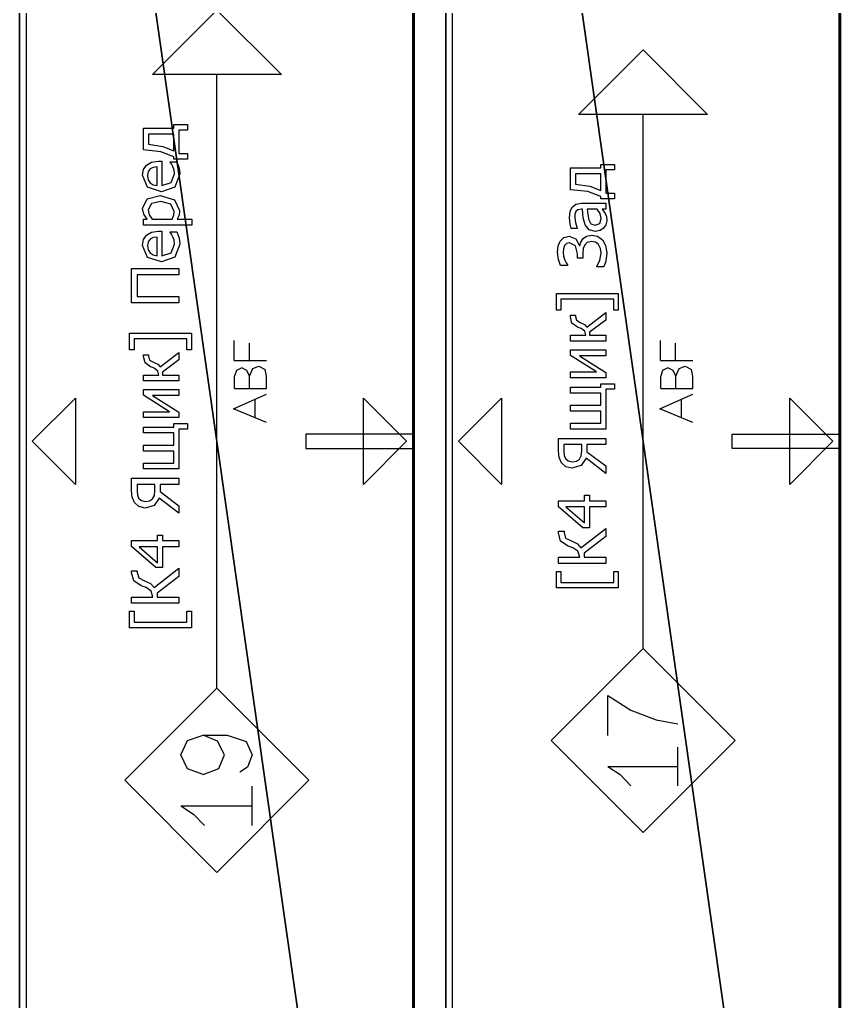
# Model space of a CAD drawing. Header units: millimetres. Extents: x -70178 to 17, y -3145 to 2055.
# Drawn here: x -7910 to -7652, y 260.4 to 569.1 of the extents above; entities that cross this region are included whole.
import ezdxf

# ---------------------------------------------------------------- set-up
doc = ezdxf.new("R2010")
doc.units = ezdxf.units.MM
doc.header["$LTSCALE"] = 25.4
doc.layers.get('0').update_dxf_attribs({"true_color": 0xffffff})
for name, color, linetype, true_color in [('ABF_cuttingLines', 34, 'Continuous', 0xaa4400), ('ABF_edgeBanding', 32, 'Continuous', 0xcc6600), ('ABF_Label', 253, 'Continuous', 0x9999cc), ('Dside4.5', 190, 'Continuous', 0x9900ff)]:
    doc.layers.add(name, color=color, linetype=linetype, true_color=true_color)

# ---------------------------------------------------------------- blocks, each defined once
blk = doc.blocks.new('Group130#1')
at = {"layer": 'Dside4.5', "color": 0, "extrusion": (0, 0, -1)}
blk.add_circle((0, 8), 2.25, dxfattribs=at)
blk = doc.blocks.new('Group131#1')
at = {"layer": 'Dside4.5', "color": 0}
blk.add_polyline3d([(-2.25, 0, 0), (-2.25, 0, 34), (2.25, 0, 34), (2.25, 0, 0), (-2.25, 0, 0)], close=True, dxfattribs=at)
blk = doc.blocks.new('Group1173#1')
at = {"layer": 'ABF_Label', "color": 0}
for p, q in [((-40.45, 6.86), (-40.45, 23.92)), ((-40.45, 23.92), (-35.89, 23.92)), ((-35.89, 22.67), (-38.91, 22.67)), ((-38.91, 22.67), (-38.91, 8.11)), ((-35.89, 23.92), (-35.89, 22.67)), ((-33.71, 10.29), (-33.71, 23.33)), ((-33.71, 23.33), (-31.98, 23.33)), ((-31.98, 23.33), (-31.98, 17.46)), ((-28.89, 20.71), (-27.55, 22.77)), ((-27.55, 22.77), (-25.29, 23.33)), ((-25.19, 21.78), (-26.69, 21.37)), ((-25.29, 23.33), (-24.75, 23.33)), ((-24.75, 21.78), (-25.19, 21.78)), ((-24.75, 23.33), (-24.75, 21.78)), ((-23.88, 16.62), (-18.04, 23.33)), ((-18.04, 23.33), (-16.43, 23.33)), ((-16.43, 23.33), (-16.43, 16.18)), ((-7.03, 21.34), (-5.93, 22.54)), ((-5.93, 22.54), (-4.48, 23.16)), ((-3.93, 21.75), (-4.76, 21.4)), ((-4.48, 23.16), (-2.64, 23.33)), ((-2.72, 21.84), (-3.93, 21.75)), ((-0.92, 21.84), (-2.72, 21.84)), ((-2.64, 23.33), (0.81, 23.33)), ((-0.92, 16.92), (-0.92, 21.84)), ((0.81, 23.33), (0.81, 10.29)), ((36.21, 22.67), (36.21, 23.92)), ((36.21, 23.92), (40.76, 23.92)), ((39.23, 22.67), (36.21, 22.67)), ((39.23, 8.11), (39.23, 22.67)), ((40.76, 23.92), (40.76, 6.86)), ((48.52, 22.82), (50.14, 23.33)), ((48.52, 20.9), (48.52, 22.82)), ((51.02, 21.93), (49.99, 21.62)), ((50.14, 23.33), (52.17, 23.57)), ((52.12, 22.05), (51.02, 21.93)), ((53.11, 21.97), (52.12, 22.05)), ((52.17, 23.57), (53.9, 23.4)), ((53.97, 21.65), (53.11, 21.97)), ((53.9, 23.4), (55.23, 22.84)), ((55.23, 22.84), (56.22, 21.83)), ((56.22, 21.83), (56.55, 20.44)), ((-30.35, 17.97), (-29.38, 19.36)), ((-29.38, 19.36), (-29.09, 20.11)), ((-29.09, 20.11), (-28.89, 20.71)), ((-27.48, 19.79), (-28.28, 18.1)), ((-26.69, 21.37), (-27.48, 19.79)), ((-18.11, 21.27), (-22.51, 16.18)), ((-18.11, 16.18), (-18.11, 21.27)), ((-7.44, 19.62), (-7.03, 21.34)), ((-6.72, 17.12), (-7.44, 19.62)), ((-5.4, 20.64), (-5.62, 19.56)), ((-5.62, 19.56), (-5.46, 18.39)), ((-4.76, 21.4), (-5.4, 20.64)), ((3.33, 10.29), (3.33, 20.07)), ((3.33, 20.07), (4.97, 20.07)), ((4.97, 20.07), (4.97, 11.68)), ((8.29, 11.68), (8.29, 20.07)), ((8.29, 20.07), (9.94, 20.07)), ((9.94, 20.07), (9.94, 11.68)), ((13.26, 11.68), (13.26, 20.07)), ((13.26, 20.07), (14.91, 20.07)), ((14.91, 20.07), (14.91, 11.68)), ((17.5, 10.29), (17.5, 20.07)), ((17.5, 20.07), (19.13, 20.07)), ((19.13, 20.07), (19.13, 12.89)), ((19.13, 12.89), (23.68, 20.07)), ((23.68, 20.07), (25.22, 20.07)), ((25.22, 20.07), (25.22, 10.29)), ((27.61, 10.29), (27.61, 20.07)), ((27.61, 20.07), (29.25, 20.07)), ((29.25, 20.07), (29.25, 15.82)), ((31.51, 18.1), (32.58, 19.63)), ((32.58, 19.63), (34.36, 20.07)), ((34.36, 20.07), (34.81, 20.07)), ((34.81, 20.07), (34.81, 18.66)), ((48.64, 20.9), (48.52, 20.9)), ((49.2, 21.23), (48.64, 20.9)), ((49.99, 21.62), (49.2, 21.23)), ((53.92, 18.65), (54.76, 20.26)), ((54.55, 21.09), (53.97, 21.65)), ((54.76, 20.26), (54.55, 21.09)), ((56.55, 20.44), (55.84, 18.59)), ((58.68, 19.86), (59.99, 20.15)), ((58.68, 18.19), (58.68, 19.86)), ((59.99, 20.15), (61.67, 20.31)), ((61.67, 20.31), (63.37, 20.15)), ((63.37, 20.15), (64.61, 19.58)), ((64.61, 19.58), (65.41, 18.54)), ((68.87, 15.26), (69.4, 20.07)), ((69.4, 20.07), (75.4, 20.07)), ((75.4, 20.07), (75.4, 11.69)), ((-31.98, 17.46), (-30.35, 17.97)), ((-30.88, 16.26), (-31.98, 16.26)), ((-31.98, 16.26), (-31.98, 10.29)), ((-26.28, 10.29), (-30.88, 16.26)), ((-28.28, 18.1), (-29.36, 17.15)), ((-29.36, 17.15), (-24.07, 10.29)), ((-23.88, 14.78), (-23.88, 16.62)), ((-4.69, 15.74), (-6.72, 17.12)), ((-5.46, 18.39), (-4.94, 17.57)), ((-4.94, 17.57), (-3.98, 17.05)), ((-3.98, 17.05), (-2.65, 16.92)), ((-2.65, 16.92), (-0.92, 16.92)), ((23.6, 17.59), (18.99, 10.29)), ((23.6, 10.29), (23.6, 17.59)), ((30.34, 16.09), (31.11, 17.09)), ((31.11, 17.09), (31.33, 17.6)), ((31.33, 17.6), (31.51, 18.1)), ((32.81, 17.33), (32.23, 16.15)), ((33.39, 18.37), (32.81, 17.33)), ((34.43, 18.66), (33.39, 18.37)), ((34.81, 18.66), (34.43, 18.66)), ((50.5, 16.64), (50.5, 18.1)), ((50.5, 18.1), (51.69, 18.1)), ((51.87, 16.64), (50.5, 16.64)), ((51.69, 18.1), (53.92, 18.65)), ((53.15, 16.52), (51.87, 16.64)), ((54.18, 16.12), (53.15, 16.52)), ((55.84, 18.59), (54, 17.56)), ((54, 17.56), (54, 17.43)), ((54, 17.43), (54.95, 17.15)), ((54.95, 17.15), (55.89, 16.58)), ((55.89, 16.58), (56.61, 15.64)), ((58.78, 18.19), (58.68, 18.19)), ((60.32, 18.69), (58.78, 18.19)), ((59.67, 15.99), (61.62, 16.51)), ((61.66, 18.86), (60.32, 18.69)), ((61.62, 16.51), (64.03, 16.73)), ((62.6, 18.79), (61.66, 18.86)), ((63.37, 18.52), (62.6, 18.79)), ((63.86, 17.98), (63.37, 18.52)), ((64.03, 17.04), (63.86, 17.98)), ((64.03, 16.73), (64.03, 17.04)), ((65.41, 18.54), (65.67, 16.98)), ((65.67, 16.98), (65.67, 10.29)), ((70.95, 18.69), (70.35, 14.69)), ((73.76, 18.69), (70.95, 18.69)), ((73.76, 11.69), (73.76, 18.69)), ((-18.11, 14.78), (-23.88, 14.78)), ((-22.51, 16.18), (-18.11, 16.18)), ((-18.11, 10.29), (-18.11, 14.78)), ((-16.43, 16.18), (-14.88, 16.18)), ((-14.88, 14.78), (-16.43, 14.78)), ((-16.43, 14.78), (-16.43, 10.29)), ((-14.88, 16.18), (-14.88, 14.78)), ((-8.87, 10.29), (-4.69, 15.74)), ((-2.89, 15.48), (-6.79, 10.29)), ((-0.92, 15.48), (-2.89, 15.48)), ((-0.92, 10.29), (-0.92, 15.48)), ((29.25, 15.82), (30.34, 16.09)), ((30.08, 14.8), (29.25, 14.8)), ((29.25, 14.8), (29.25, 10.29)), ((33.43, 10.29), (30.08, 14.8)), ((32.23, 16.15), (31.5, 15.49)), ((31.5, 15.49), (35.48, 10.29)), ((54.86, 15.39), (54.18, 16.12)), ((55.1, 14.27), (54.86, 15.39)), ((54.9, 13.13), (55.1, 14.27)), ((56.9, 14.18), (56.55, 12.56)), ((56.61, 15.64), (56.9, 14.18)), ((57.89, 13.13), (58.31, 14.86)), ((58.31, 14.86), (59.67, 15.99)), ((60.01, 14.39), (59.58, 13.23)), ((61.1, 15.01), (60.01, 14.39)), ((62.55, 15.27), (61.1, 15.01)), ((64.03, 15.42), (62.55, 15.27)), ((64.03, 12.7), (64.03, 15.42)), ((67.51, 11.69), (68.87, 15.26)), ((70.35, 14.69), (69.13, 11.69)), ((4.97, 11.68), (8.29, 11.68)), ((9.94, 11.68), (13.26, 11.68)), ((14.91, 11.68), (15.88, 11.68)), ((15.88, 11.68), (15.88, 7.94)), ((48.09, 10.8), (48.09, 12.74)), ((48.09, 12.74), (48.22, 12.74)), ((48.22, 12.74), (49.92, 11.92)), ((49.92, 11.92), (51.93, 11.57)), ((51.93, 11.57), (53.2, 11.74)), ((53.2, 11.74), (54.27, 12.3)), ((55.58, 11.25), (54.02, 10.36)), ((54.27, 12.3), (54.9, 13.13)), ((56.55, 12.56), (55.58, 11.25)), ((58.12, 11.88), (57.89, 13.13)), ((58.75, 10.89), (58.12, 11.88)), ((59.71, 10.25), (58.75, 10.89)), ((59.58, 13.23), (60.06, 11.96)), ((60.06, 11.96), (61.44, 11.54)), ((61.44, 11.54), (62.85, 11.87)), ((63.5, 10.92), (62.84, 10.49)), ((62.85, 11.87), (64.03, 12.7)), ((64.03, 11.33), (63.5, 10.92)), ((64.03, 10.29), (64.03, 11.33)), ((66.86, 7.94), (66.86, 11.69)), ((66.86, 11.69), (67.51, 11.69)), ((69.13, 11.69), (73.76, 11.69)), ((75.4, 11.69), (76.38, 11.69)), ((76.38, 11.69), (76.38, 7.94)), ((-89.67, 9.76), (-91.92, 6.37)), ((-89.67, 9.76), (-89.67, -9.59)), ((-81.15, 9.76), (-70.1, 9.76)), ((-70.1, 9.76), (-74.18, 3.35)), ((-31.98, 10.29), (-33.71, 10.29)), ((-24.07, 10.29), (-26.28, 10.29)), ((-16.43, 10.29), (-18.11, 10.29)), ((-6.79, 10.29), (-8.87, 10.29)), ((0.81, 10.29), (-0.92, 10.29)), ((14.35, 10.29), (3.33, 10.29)), ((14.35, 7.94), (14.35, 10.29)), ((18.99, 10.29), (17.5, 10.29)), ((25.22, 10.29), (23.6, 10.29)), ((29.25, 10.29), (27.61, 10.29)), ((35.48, 10.29), (33.43, 10.29)), ((49.72, 10.3), (48.09, 10.8)), ((51.96, 10.05), (49.72, 10.3)), ((54.02, 10.36), (51.96, 10.05)), ((60.85, 10.02), (59.71, 10.25)), ((62, 10.14), (60.85, 10.02)), ((62.84, 10.49), (62, 10.14)), ((65.67, 10.29), (64.03, 10.29)), ((74.84, 10.32), (68.4, 10.32)), ((68.4, 10.32), (68.4, 7.94)), ((74.84, 7.94), (74.84, 10.32)), ((-91.92, 6.37), (-94.99, 3.39)), ((-35.89, 6.86), (-40.45, 6.86)), ((-38.91, 8.11), (-35.89, 8.11)), ((-35.89, 8.11), (-35.89, 6.86)), ((15.88, 7.94), (14.35, 7.94)), ((36.21, 6.86), (36.21, 8.11)), ((36.21, 8.11), (39.23, 8.11)), ((40.76, 6.86), (36.21, 6.86)), ((68.4, 7.94), (66.86, 7.94)), ((76.38, 7.94), (74.84, 7.94)), ((-74.18, 3.35), (-76.84, -3.64)), ((-57.14, 0), (90.16, 0)), ((-76.84, -3.64), (-77.91, -9.59)), ((6.49, -10.57), (8.95, -4.58)), ((8.95, -4.58), (11.61, -10.57)), ((14.53, -4.88), (17.96, -4.88)), ((14.53, -4.88), (14.53, -8.98)), ((19.51, -5.38), (17.96, -4.88)), ((20.29, -6.84), (19.51, -5.38)), ((22.27, -4.79), (22.27, -8.97)), ((22.27, -4.79), (27.81, -4.79)), ((19.55, -8.25), (20.29, -6.84)), ((-94.99, -9.59), (-89.67, -9.59)), ((-89.67, -9.59), (-84.34, -9.59)), ((5.21, -13.72), (6.49, -10.57)), ((6.49, -10.57), (11.61, -10.57)), ((11.61, -10.57), (13.01, -13.72)), ((14.53, -8.98), (14.53, -13.72)), ((14.53, -8.98), (17.96, -8.98)), ((17.96, -8.98), (19.55, -8.25)), ((17.96, -8.98), (20.04, -9.9)), ((20.04, -9.9), (20.74, -11.59)), ((22.27, -8.97), (27.09, -8.97)), ((22.27, -8.97), (22.27, -13.72)), ((17.96, -13.72), (19.76, -13.36)), ((20.74, -11.59), (19.76, -13.36)), ((14.53, -13.72), (17.96, -13.72))]:
    blk.add_line(p, q, dxfattribs=at)
for points in [[(-57.14, 0, 0), (-82.54, -25.4, 0), (-107.94, 0, 0), (-82.54, 25.4, 0), (-57.14, 0, 0)], [(90.16, 17.78, 0), (107.94, 0, 0), (90.16, -17.78, 0), (90.16, 17.78, 0)]]:
    blk.add_polyline3d(points, close=True, dxfattribs=at)
blk = doc.blocks.new('Group1445#1')
at = {"layer": 'ABF_cuttingLines', "color": 0}
blk.add_polyline3d([(-250.64, 39.9, 0), (-250.64, 912.14, 0), (-372.24, 912.14, 0), (-372.24, 39.9, 0), (-250.64, 39.9, 0)], close=True, dxfattribs=at)
blk = doc.blocks.new('Group1446#1')
at = {"layer": 'ABF_edgeBanding', "color": 0}
for points in [[(-370.3, 476.02, 0), (-356.72, 489.6, 0), (-356.72, 462.44, 0), (-370.3, 476.02, 0)], [(-252.58, 476.02, 0), (-266.17, 462.44, 0), (-266.17, 489.6, 0), (-252.58, 476.02, 0)]]:
    blk.add_polyline3d(points, close=True, dxfattribs=at)
blk = doc.blocks.new('_____#156')
at = {"color": 0}
for p, q in [((-374.24, 912.54), (-374.24, 39.5)), ((-374.24, 912.54, 16), (-374.24, 39.5, 16)), ((-374.24, 912.54), (-374.24, 39.5)), ((-374.24, 912.54, 16), (-374.24, 39.5, 16)), ((-250.24, 39.5), (-250.24, 912.54)), ((-250.24, 39.5, 16), (-250.24, 912.54, 16)), ((-250.24, 39.5), (-250.24, 912.54)), ((-250.24, 39.5, 16), (-250.24, 912.54, 16))]:
    blk.add_line(p, q, dxfattribs=at)
at = {"color": 0, "extrusion": (-1, 6.12323e-17, 0), "rotation": 180}
for name in ['Group130#1', 'Group131#1']:
    blk.add_blockref(name, (-476.02, 16, 250.24), dxfattribs=at)
at = {"layer": 'ABF_cuttingLines', "color": 0}
blk.add_blockref('Group1445#1', (0, 0, 16), dxfattribs=at)
at = {"layer": 'ABF_edgeBanding', "color": 0}
blk.add_blockref('Group1446#1', (0, 0, 16), dxfattribs=at)
at = {"layer": 'ABF_Label', "color": 0, "xscale": 1.140003036489778, "yscale": 1.140003036489778, "rotation": 90}
blk.add_blockref('Group1173#1', (-312.24, 476.02, 16), dxfattribs=at)
at = {"color": 0}
mesh = blk.add_polyface(dxfattribs=at)
corners = [(-374.24, 912.54), (-250.24, 39.5), (-374.24, 39.5), (-250.24, 912.54)]
mesh.append_faces([[corners[k] for k in face] for face in [(0, 1, 2), (1, 0, 3)]], dxfattribs={"vtx0": -1, "color": 0})
at = {"color": 7, "true_color": 0xffffff}
mesh = blk.add_polyface(dxfattribs=at)
corners = [(-250.24, 39.5, 16), (-374.24, 912.54, 16), (-374.24, 39.5, 16), (-250.24, 912.54, 16)]
mesh.append_faces([[corners[k] for k in face] for face in [(0, 1, 2), (1, 0, 3)]], dxfattribs={"vtx0": -1, "color": 7})
at = {"color": 0}
mesh = blk.add_polyface(dxfattribs=at)
corners = [(-374.24, 912.54, 16), (-374.24, 39.5), (-374.24, 39.5, 16), (-374.24, 912.54)]
mesh.append_faces([[corners[k] for k in face] for face in [(0, 1, 2), (1, 0, 3)]], dxfattribs={"vtx0": -1, "color": 0})
mesh = blk.add_polyface(dxfattribs=at)
corners = [(-250.24, 912.54), (-250.24, 39.5, 16), (-250.24, 39.5), (-250.24, 912.54, 16)]
mesh.append_faces([[corners[k] for k in face] for face in [(0, 1, 2), (1, 0, 3)]], dxfattribs={"vtx0": -1, "color": 0})
blk = doc.blocks.new('Group127#1')
at = {"layer": 'Dside4.5', "color": 0, "extrusion": (1, 0, 0)}
blk.add_circle((0, 8), 2.25, dxfattribs=at)
blk = doc.blocks.new('Group128#1')
at = {"layer": 'Dside4.5', "color": 0}
blk.add_polyline3d([(0, -2.25, 0), (-34, -2.25, 0), (-34, 2.25, 0), (0, 2.25, 0), (0, -2.25, 0)], close=True, dxfattribs=at)
blk = doc.blocks.new('Group1175#1')
at = {"layer": 'ABF_Label', "color": 0}
for p, q in [((-51.42, 7.03), (-51.42, 24.09)), ((-51.42, 24.09), (-46.86, 24.09)), ((-46.86, 22.84), (-49.88, 22.84)), ((-49.88, 22.84), (-49.88, 8.29)), ((-46.86, 24.09), (-46.86, 22.84)), ((-44.68, 10.47), (-44.68, 23.51)), ((-44.68, 23.51), (-42.95, 23.51)), ((-42.95, 23.51), (-42.95, 17.63)), ((-39.86, 20.88), (-38.52, 22.94)), ((-38.52, 22.94), (-36.26, 23.51)), ((-36.16, 21.96), (-37.66, 21.54)), ((-36.26, 23.51), (-35.72, 23.51)), ((-35.72, 21.96), (-36.16, 21.96)), ((-35.72, 23.51), (-35.72, 21.96)), ((-34.85, 16.79), (-29.01, 23.51)), ((-29.01, 23.51), (-27.4, 23.51)), ((-27.4, 23.51), (-27.4, 16.35)), ((-18, 21.52), (-16.9, 22.72)), ((-16.9, 22.72), (-15.45, 23.33)), ((-14.9, 21.92), (-15.73, 21.57)), ((-15.45, 23.33), (-13.61, 23.51)), ((-13.69, 22.02), (-14.9, 21.92)), ((-11.89, 22.02), (-13.69, 22.02)), ((-13.61, 23.51), (-10.16, 23.51)), ((-11.89, 17.1), (-11.89, 22.02)), ((-10.16, 23.51), (-10.16, 10.47)), ((25.24, 22.84), (25.24, 24.09)), ((25.24, 24.09), (29.79, 24.09)), ((28.26, 22.84), (25.24, 22.84)), ((28.26, 8.29), (28.26, 22.84)), ((29.79, 24.09), (29.79, 7.03)), ((38.17, 10.47), (38.17, 23.51)), ((38.17, 23.51), (47.64, 23.51)), ((45.91, 21.97), (39.91, 21.97)), ((39.91, 21.97), (39.91, 10.47)), ((45.91, 10.47), (45.91, 21.97)), ((47.64, 23.51), (47.64, 10.47)), ((-41.32, 18.15), (-40.35, 19.53)), ((-40.35, 19.53), (-40.06, 20.28)), ((-40.06, 20.28), (-39.86, 20.88)), ((-38.45, 19.97), (-39.25, 18.27)), ((-37.66, 21.54), (-38.45, 19.97)), ((-29.08, 21.45), (-33.48, 16.35)), ((-29.08, 16.35), (-29.08, 21.45)), ((-18.41, 19.79), (-18, 21.52)), ((-17.69, 17.29), (-18.41, 19.79)), ((-16.37, 20.81), (-16.59, 19.73)), ((-16.59, 19.73), (-16.43, 18.57)), ((-15.73, 21.57), (-16.37, 20.81)), ((-7.64, 10.47), (-7.64, 20.25)), ((-7.64, 20.25), (-6, 20.25)), ((-6, 20.25), (-6, 11.86)), ((-2.68, 11.86), (-2.68, 20.25)), ((-2.68, 20.25), (-1.03, 20.25)), ((-1.03, 20.25), (-1.03, 11.86)), ((2.29, 11.86), (2.29, 20.25)), ((2.29, 20.25), (3.94, 20.25)), ((3.94, 20.25), (3.94, 11.86)), ((6.53, 10.47), (6.53, 20.25)), ((6.53, 20.25), (8.16, 20.25)), ((8.16, 20.25), (8.16, 13.07)), ((8.16, 13.07), (12.71, 20.25)), ((12.71, 20.25), (14.25, 20.25)), ((14.25, 20.25), (14.25, 10.47)), ((16.64, 10.47), (16.64, 20.25)), ((16.64, 20.25), (18.28, 20.25)), ((18.28, 20.25), (18.28, 15.99)), ((20.54, 18.28), (21.61, 19.8)), ((21.61, 19.8), (23.39, 20.25)), ((23.39, 20.25), (23.84, 20.25)), ((23.84, 20.25), (23.84, 18.83)), ((49.48, 15.3), (50.73, 19.11)), ((50.73, 19.11), (54.01, 20.52)), ((52.8, 18.97), (51.96, 18.39)), ((53.91, 19.16), (52.8, 18.97)), ((55.03, 18.97), (53.91, 19.16)), ((54.01, 20.52), (55.62, 20.26)), ((55.77, 18.41), (55.03, 18.97)), ((55.62, 20.26), (56.85, 19.44)), ((56.85, 19.44), (57.65, 18.06)), ((59.6, 6.86), (59.6, 20.25)), ((59.6, 20.25), (61.24, 20.25)), ((61.24, 20.25), (61.24, 19.23)), ((61.24, 19.23), (62.61, 20.15)), ((62.61, 20.15), (64.24, 20.52)), ((64.24, 20.52), (66.86, 19.19)), ((66.86, 19.19), (67.8, 15.62)), ((68.84, 15.3), (70.09, 19.11)), ((70.09, 19.11), (73.37, 20.52)), ((72.15, 18.97), (71.32, 18.39)), ((73.27, 19.16), (72.15, 18.97)), ((74.39, 18.97), (73.27, 19.16)), ((73.37, 20.52), (74.98, 20.26)), ((75.13, 18.41), (74.39, 18.97)), ((74.98, 20.26), (76.2, 19.44)), ((76.2, 19.44), (77.01, 18.06)), ((79.84, 15.44), (80.37, 20.25)), ((80.37, 20.25), (86.37, 20.25)), ((86.37, 20.25), (86.37, 11.87)), ((-42.95, 17.63), (-41.32, 18.15)), ((-41.85, 16.44), (-42.95, 16.44)), ((-42.95, 16.44), (-42.95, 10.47)), ((-37.25, 10.47), (-41.85, 16.44)), ((-39.25, 18.27), (-40.33, 17.32)), ((-40.33, 17.32), (-35.04, 10.47)), ((-34.85, 14.95), (-34.85, 16.79)), ((-33.48, 16.35), (-29.08, 16.35)), ((-27.4, 16.35), (-25.85, 16.35)), ((-25.85, 16.35), (-25.85, 14.95)), ((-15.66, 15.91), (-17.69, 17.29)), ((-16.43, 18.57), (-15.91, 17.74)), ((-15.91, 17.74), (-14.95, 17.23)), ((-14.95, 17.23), (-13.62, 17.1)), ((-13.62, 17.1), (-11.89, 17.1)), ((12.63, 17.76), (8.02, 10.47)), ((12.63, 10.47), (12.63, 17.76)), ((18.28, 15.99), (19.37, 16.26)), ((19.37, 16.26), (20.14, 17.26)), ((20.14, 17.26), (20.36, 17.77)), ((20.36, 17.77), (20.54, 18.28)), ((21.26, 16.32), (20.53, 15.67)), ((21.84, 17.51), (21.26, 16.32)), ((22.42, 18.55), (21.84, 17.51)), ((23.46, 18.83), (22.42, 18.55)), ((23.84, 18.83), (23.46, 18.83)), ((51.4, 17.54), (51.15, 16.45)), ((51.15, 16.45), (56.33, 16.45)), ((51.96, 18.39), (51.4, 17.54)), ((56.17, 17.6), (55.77, 18.41)), ((56.33, 16.45), (56.17, 17.6)), ((57.65, 18.06), (57.93, 16.08)), ((62.48, 18.64), (61.24, 17.84)), ((61.24, 17.84), (61.24, 12.3)), ((63.84, 18.95), (62.48, 18.64)), ((65.57, 18.03), (63.84, 18.95)), ((66.11, 15.43), (65.57, 18.03)), ((70.76, 17.54), (70.51, 16.45)), ((70.51, 16.45), (75.69, 16.45)), ((71.32, 18.39), (70.76, 17.54)), ((75.53, 17.6), (75.13, 18.41)), ((75.69, 16.45), (75.53, 17.6)), ((77.01, 18.06), (77.29, 16.08)), ((81.92, 18.87), (81.32, 14.87)), ((84.73, 18.87), (81.92, 18.87)), ((84.73, 11.87), (84.73, 18.87)), ((-29.08, 14.95), (-34.85, 14.95)), ((-29.08, 10.47), (-29.08, 14.95)), ((-25.85, 14.95), (-27.4, 14.95)), ((-27.4, 14.95), (-27.4, 10.47)), ((-19.84, 10.47), (-15.66, 15.91)), ((-13.86, 15.65), (-17.76, 10.47)), ((-11.89, 15.65), (-13.86, 15.65)), ((-11.89, 10.47), (-11.89, 15.65)), ((19.11, 14.98), (18.28, 14.98)), ((18.28, 14.98), (18.28, 10.47)), ((22.46, 10.47), (19.11, 14.98)), ((20.53, 15.67), (24.51, 10.47)), ((50.77, 11.56), (49.48, 15.3)), ((57.93, 15.19), (51.15, 15.19)), ((51.15, 15.19), (52.01, 12.58)), ((57.93, 16.08), (57.93, 15.19)), ((65.4, 12.69), (66.11, 15.43)), ((67.8, 15.62), (66.64, 11.72)), ((70.13, 11.56), (68.84, 15.3)), ((77.29, 15.19), (70.51, 15.19)), ((70.51, 15.19), (71.37, 12.58)), ((77.29, 16.08), (77.29, 15.19)), ((78.48, 11.87), (79.84, 15.44)), ((81.32, 14.87), (80.1, 11.87)), ((-6, 11.86), (-2.68, 11.86)), ((-1.03, 11.86), (2.29, 11.86)), ((3.94, 11.86), (4.91, 11.86)), ((4.91, 11.86), (4.91, 8.12)), ((54.4, 10.24), (50.77, 11.56)), ((52.01, 12.58), (54.39, 11.68)), ((54.39, 11.68), (55.45, 11.8)), ((55.45, 11.8), (56.39, 12.11)), ((56.39, 12.11), (57.15, 12.5)), ((57.75, 11.06), (57.03, 10.78)), ((57.15, 12.5), (57.65, 12.86)), ((57.65, 12.86), (57.75, 12.86)), ((57.75, 12.86), (57.75, 11.06)), ((61.24, 12.3), (62.35, 11.87)), ((62.39, 10.44), (61.24, 10.96)), ((61.24, 10.96), (61.24, 6.86)), ((62.35, 11.87), (63.41, 11.75)), ((63.41, 11.75), (65.4, 12.69)), ((66.64, 11.72), (63.68, 10.27)), ((73.76, 10.24), (70.13, 11.56)), ((71.37, 12.58), (73.74, 11.68)), ((73.74, 11.68), (74.81, 11.8)), ((74.81, 11.8), (75.75, 12.11)), ((75.75, 12.11), (76.5, 12.5)), ((77.11, 11.06), (76.39, 10.78)), ((76.5, 12.5), (77.01, 12.86)), ((77.01, 12.86), (77.11, 12.86)), ((77.11, 12.86), (77.11, 11.06)), ((77.83, 8.12), (77.83, 11.87)), ((77.83, 11.87), (78.48, 11.87)), ((80.1, 11.87), (84.73, 11.87)), ((86.37, 11.87), (87.35, 11.87)), ((87.35, 11.87), (87.35, 8.12)), ((-100.56, 9.92), (-102.84, 6.47)), ((-100.56, 9.92), (-100.56, -9.75)), ((-90.32, 8.11), (-86.52, 9.92)), ((-86.52, 9.92), (-82.51, 8.11)), ((-49.88, 8.29), (-46.86, 8.29)), ((-46.86, 8.29), (-46.86, 7.03)), ((-42.95, 10.47), (-44.68, 10.47)), ((-35.04, 10.47), (-37.25, 10.47)), ((-27.4, 10.47), (-29.08, 10.47)), ((-17.76, 10.47), (-19.84, 10.47)), ((-10.16, 10.47), (-11.89, 10.47)), ((3.38, 10.47), (-7.64, 10.47)), ((3.38, 8.12), (3.38, 10.47)), ((8.02, 10.47), (6.53, 10.47)), ((14.25, 10.47), (12.63, 10.47)), ((18.28, 10.47), (16.64, 10.47)), ((24.51, 10.47), (22.46, 10.47)), ((25.24, 7.03), (25.24, 8.29)), ((25.24, 8.29), (28.26, 8.29)), ((39.91, 10.47), (38.17, 10.47)), ((47.64, 10.47), (45.91, 10.47)), ((55.39, 10.31), (54.4, 10.24)), ((56.26, 10.51), (55.39, 10.31)), ((57.03, 10.78), (56.26, 10.51)), ((63.68, 10.27), (62.39, 10.44)), ((74.75, 10.31), (73.76, 10.24)), ((75.62, 10.51), (74.75, 10.31)), ((76.39, 10.78), (75.62, 10.51)), ((85.81, 10.49), (79.37, 10.49)), ((79.37, 10.49), (79.37, 8.12)), ((85.81, 8.12), (85.81, 10.49)), ((-102.84, 6.47), (-105.96, 3.45)), ((-91.89, 3.76), (-90.32, 8.11)), ((-82.51, 8.11), (-81.07, 3.76)), ((-46.86, 7.03), (-51.42, 7.03)), ((4.91, 8.12), (3.38, 8.12)), ((29.79, 7.03), (25.24, 7.03)), ((61.24, 6.86), (59.6, 6.86)), ((79.37, 8.12), (77.83, 8.12)), ((87.35, 8.12), (85.81, 8.12)), ((-91.89, 3.76), (-90.27, -0.58)), ((-82.75, -0.16), (-81.07, 3.76)), ((-81.07, 3.76), (-81.07, -2.84)), ((-68.11, 0), (101.13, 0)), ((-90.27, -0.58), (-86.52, -2.1)), ((-86.52, -2.1), (-82.75, -0.16)), ((-81.07, -2.84), (-82.82, -8.06)), ((6.49, -10.57), (8.95, -4.58)), ((8.95, -4.58), (11.61, -10.57)), ((14.53, -4.88), (17.96, -4.88)), ((14.53, -4.88), (14.53, -8.98)), ((19.51, -5.38), (17.96, -4.88)), ((20.29, -6.84), (19.51, -5.38)), ((22.27, -4.79), (22.27, -8.97)), ((22.27, -4.79), (27.81, -4.79)), ((-89.88, -8.43), (-91.23, -6.32)), ((-82.82, -8.06), (-86.52, -9.75)), ((19.55, -8.25), (20.29, -6.84)), ((-105.96, -9.75), (-100.56, -9.75)), ((-100.56, -9.75), (-95.14, -9.75)), ((-86.52, -9.75), (-89.88, -8.43)), ((5.21, -13.72), (6.49, -10.57)), ((6.49, -10.57), (11.61, -10.57)), ((11.61, -10.57), (13.01, -13.72)), ((14.53, -8.98), (14.53, -13.72)), ((14.53, -8.98), (17.96, -8.98)), ((17.96, -8.98), (19.55, -8.25)), ((17.96, -8.98), (20.04, -9.9)), ((20.04, -9.9), (20.74, -11.59)), ((22.27, -8.97), (27.09, -8.97)), ((22.27, -8.97), (22.27, -13.72)), ((17.96, -13.72), (19.76, -13.36)), ((20.74, -11.59), (19.76, -13.36)), ((14.53, -13.72), (17.96, -13.72))]:
    blk.add_line(p, q, dxfattribs=at)
for points in [[(-68.11, 0, 0), (-93.51, -25.4, 0), (-118.91, 0, 0), (-93.51, 25.4, 0), (-68.11, 0, 0)], [(101.13, 17.78, 0), (118.91, 0, 0), (101.13, -17.78, 0), (101.13, 17.78, 0)]]:
    blk.add_polyline3d(points, close=True, dxfattribs=at)
blk = doc.blocks.new('Group1447#1')
at = {"layer": 'ABF_cuttingLines', "color": 0}
blk.add_polyline3d([(-372.24, -39.9, 0), (-372.24, -912.14, 0), (-250.64, -912.14, 0), (-250.64, -39.9, 0), (-372.24, -39.9, 0)], close=True, dxfattribs=at)
blk = doc.blocks.new('Group1448#1')
at = {"layer": 'ABF_edgeBanding', "color": 0}
for points in [[(-370.3, -476.02, 0), (-356.72, -462.44, 0), (-356.72, -489.6, 0), (-370.3, -476.02, 0)], [(-252.58, -476.02, 0), (-266.17, -489.6, 0), (-266.17, -462.44, 0), (-252.58, -476.02, 0)]]:
    blk.add_polyline3d(points, close=True, dxfattribs=at)
blk = doc.blocks.new('_____#157')
at = {"color": 0}
for p, q in [((-374.24, -912.54, 16), (-374.24, -39.5, 16)), ((-374.24, -912.54), (-374.24, -39.5)), ((-374.24, -912.54, 16), (-374.24, -39.5, 16)), ((-374.24, -912.54), (-374.24, -39.5)), ((-250.24, -39.5, 16), (-250.24, -912.54, 16)), ((-250.24, -39.5), (-250.24, -912.54)), ((-250.24, -39.5, 16), (-250.24, -912.54, 16)), ((-250.24, -39.5), (-250.24, -912.54))]:
    blk.add_line(p, q, dxfattribs=at)
at = {"color": 0, "extrusion": (0, 0, -1), "rotation": 180}
for name in ['Group128#1', 'Group127#1']:
    blk.add_blockref(name, (250.24, -476.02, -16), dxfattribs=at)
at = {"layer": 'ABF_cuttingLines', "color": 0}
blk.add_blockref('Group1447#1', (0, 0, 16), dxfattribs=at)
at = {"layer": 'ABF_edgeBanding', "color": 0}
blk.add_blockref('Group1448#1', (0, 0, 16), dxfattribs=at)
at = {"layer": 'ABF_Label', "color": 0, "xscale": 1.140003036489778, "yscale": 1.140003036489778, "rotation": 90}
blk.add_blockref('Group1175#1', (-312.24, -476.02, 16), dxfattribs=at)
at = {"color": 7, "true_color": 0xffffff}
mesh = blk.add_polyface(dxfattribs=at)
corners = [(-250.24, -912.54, 16), (-374.24, -39.5, 16), (-374.24, -912.54, 16), (-250.24, -39.5, 16)]
mesh.append_faces([[corners[k] for k in face] for face in [(0, 1, 2), (1, 0, 3)]], dxfattribs={"vtx0": -1, "color": 7})
at = {"color": 0}
mesh = blk.add_polyface(dxfattribs=at)
corners = [(-374.24, -39.5), (-250.24, -912.54), (-374.24, -912.54), (-250.24, -39.5)]
mesh.append_faces([[corners[k] for k in face] for face in [(0, 1, 2), (1, 0, 3)]], dxfattribs={"vtx0": -1, "color": 0})
mesh = blk.add_polyface(dxfattribs=at)
corners = [(-374.24, -39.5, 16), (-374.24, -912.54), (-374.24, -912.54, 16), (-374.24, -39.5)]
mesh.append_faces([[corners[k] for k in face] for face in [(0, 1, 2), (1, 0, 3)]], dxfattribs={"vtx0": -1, "color": 0})
mesh = blk.add_polyface(dxfattribs=at)
corners = [(-250.24, -39.5), (-250.24, -912.54, 16), (-250.24, -912.54), (-250.24, -39.5, 16)]
mesh.append_faces([[corners[k] for k in face] for face in [(0, 1, 2), (1, 0, 3)]], dxfattribs={"vtx0": -1, "color": 0})
blk = doc.blocks.new('_48501___EGGER_W_1000_ST9___2800207018__THICKNESS_16')
at = {"color": 0}
for name, p in [('_____#157', (-7535.76, 912.54)), ('_____#156', (-7401.76, -39.5))]:
    blk.add_blockref(name, p, dxfattribs=at)

msp = doc.modelspace()

# ---------------------------------------------------------------- block references
at = {"color": 0}
msp.add_blockref('_48501___EGGER_W_1000_ST9___2800207018__THICKNESS_16', (0, 0), dxfattribs=at)

doc.saveas('drawing.dxf')
